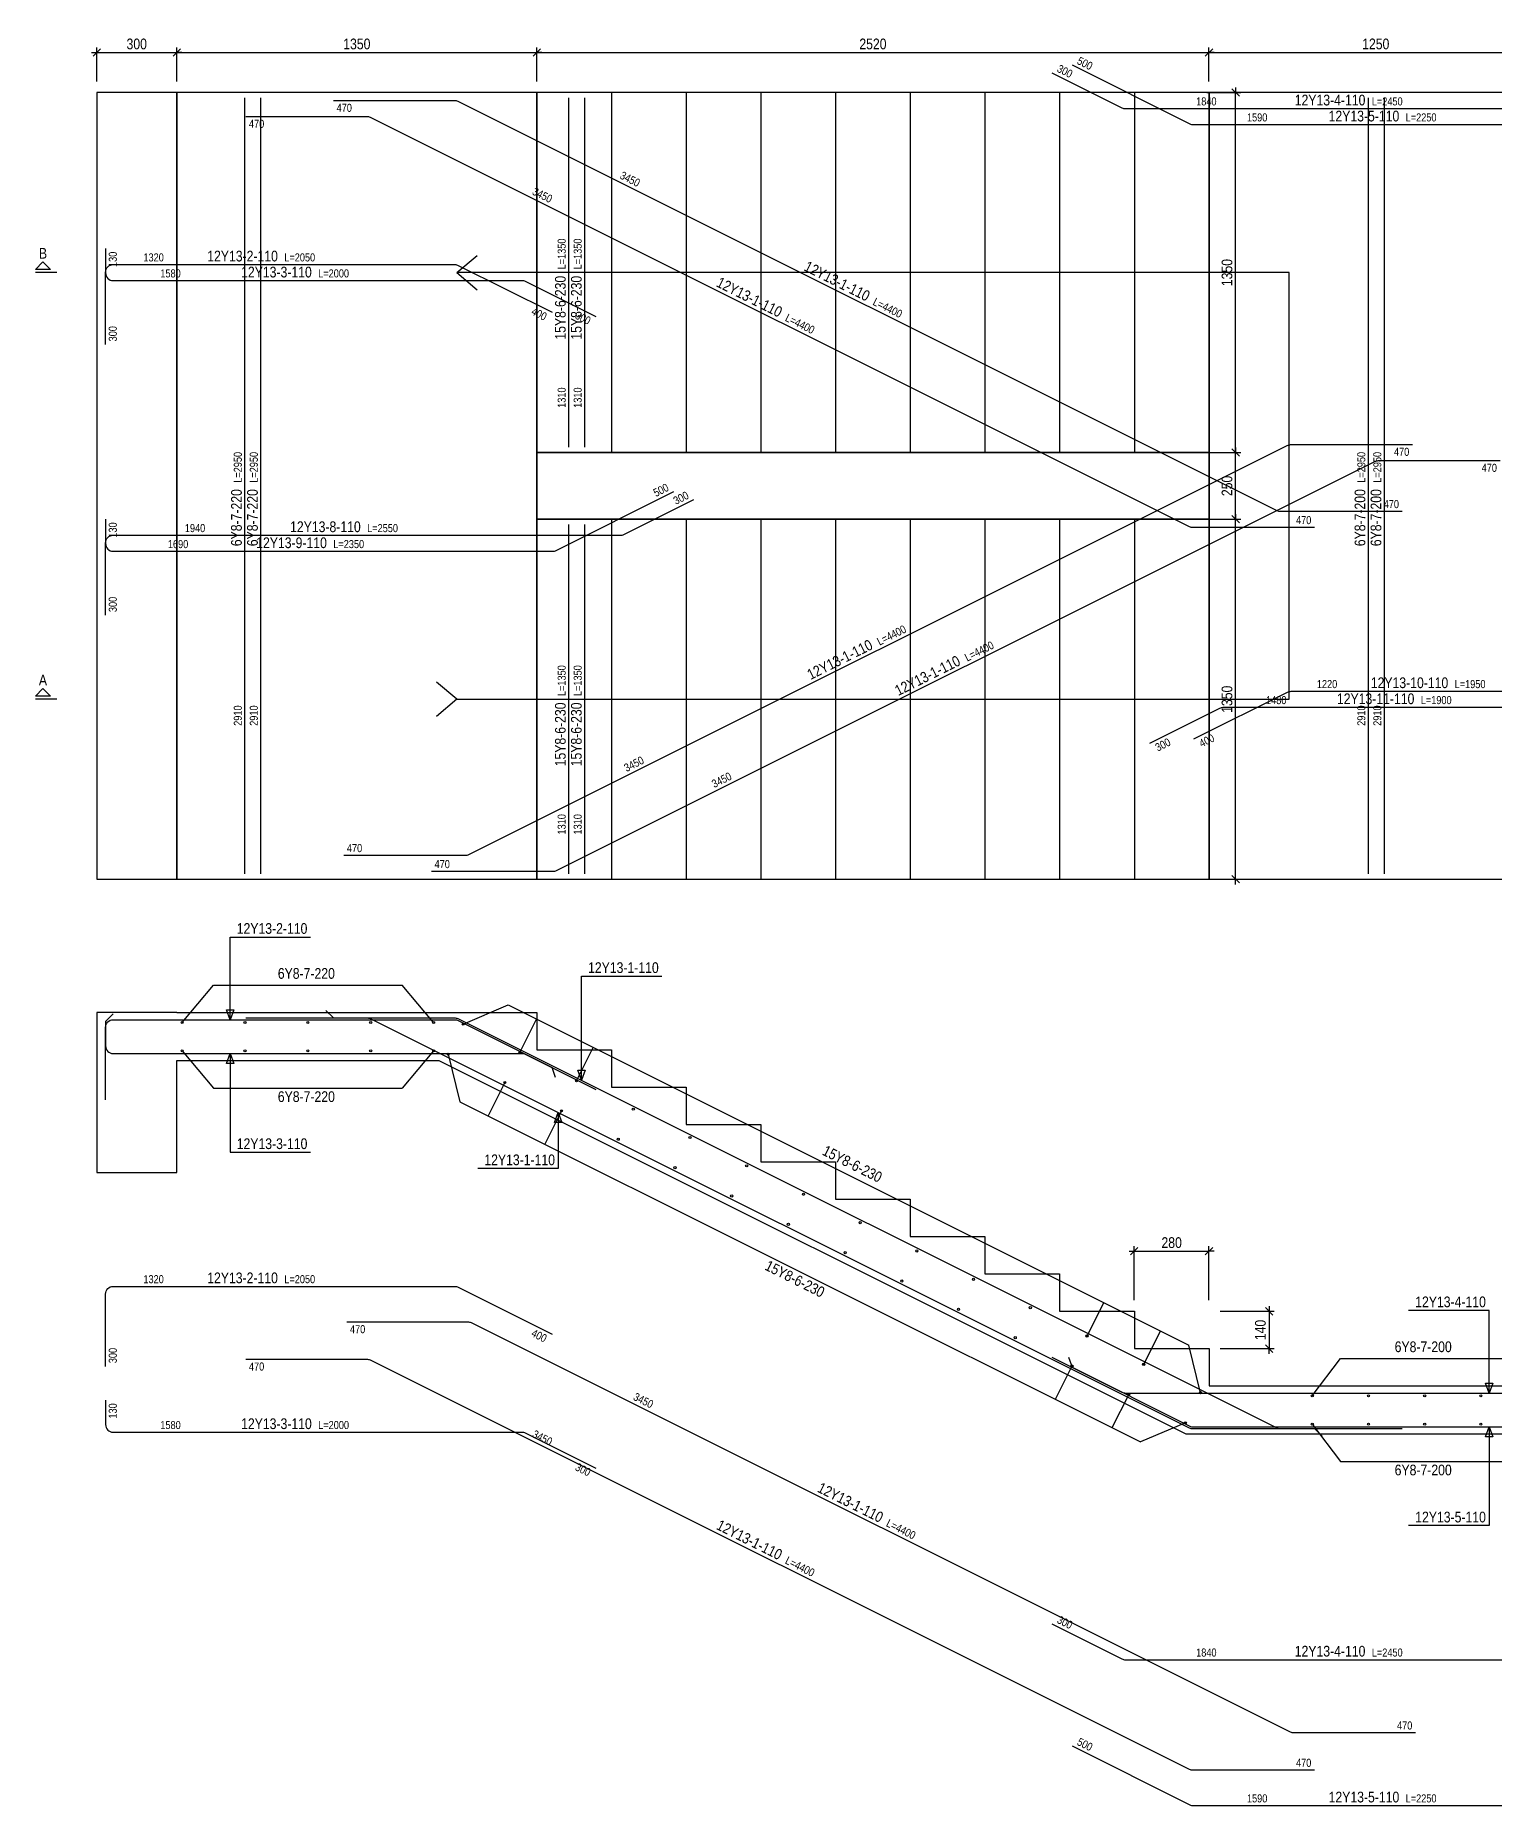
# Model space of a CAD drawing. Extents: x 0 to 206258, y -403073 to 0.
# Drawn here: x 185717 to 199394, y -107325 to -90730 of the extents above; entities that cross this region are included whole.
import ezdxf
from ezdxf.enums import TextEntityAlignment as Align

# ---------------------------------------------------------------- set-up
doc = ezdxf.new("R2010")
doc.units = 0
doc.header["$LTSCALE"] = 1000
doc.layers.add('Beam Line(D)', color=112, linetype='Continuous', true_color=0x00bd5e)
for name, color, linetype in [('Dimension Line', 5, 'Continuous'), ('Leader Line', 5, 'Continuous'), ('Rebar Kink', 4, 'Continuous'), ('Rebar Label', 6, 'Continuous'), ('Rebar Length Text', 8, 'Continuous'), ('Rebar Line', 7, 'Continuous'), ('Section Label', 1, 'Continuous'), ('Section Line', 1, 'Continuous'), ('Top Rebar Label', 6, 'Continuous'), ('Top Rebar Length Text', 8, 'Continuous'), ('Top Rebar Line', 7, 'Continuous')]:
    doc.layers.add(name, color=color, linetype=linetype)
doc.styles.add('Dimension Text', font='ARIALN.TTF', dxfattribs={"height": 100})
doc.styles.add('Rebar Label', font='ARIALN.TTF', dxfattribs={"height": 100})
doc.styles.add('Rebar Length Text', font='ARIALN.TTF', dxfattribs={"height": 75})
doc.styles.add('Section Label', font='ARIALN.TTF', dxfattribs={"height": 100})
doc.styles.add('Top Rebar Label', font='ARIALN.TTF', dxfattribs={"height": 100})
doc.styles.add('Top Rebar Length Text', font='ARIALN.TTF', dxfattribs={"height": 75})
doc.dimstyles.new('BEAM', dxfattribs={"dimtxt": 100, "dimasz": 30, "dimexe": 48.3, "dimexo": 103.5, "dimgap": 30, "dimtad": 1, "dimtoh": 1, "dimdec": 1, "dimlfac": 0.5, "dimdsep": 46, "dimtxsty": 'Dimension Text', "dimblk": 'PCDIM_TICK', "dimcen": 0.09, "dimclrd": 5, "dimclre": 5, "dimclrt": 5, "dimadec": 1, "dimazin": 0, "dimtp": 1, "dimtm": 1, "dimtfac": 1, "dimtdec": 4, "dimtofl": 0, "dimtmove": 0, "dimatfit": 3, "dimfxl": 1, "dimtolj": 1, "dimtzin": 0, "dimarcsym": 0})

# ---------------------------------------------------------------- blocks, each defined once
blk = doc.blocks.new('PCDIM_TICK')
at = {"layer": 'Dimension Line', "color": 0, "transparency": 33554687}
for p, q in [((1.15, 1.15), (-1.15, -1.15)), ((1.61, 0), (0, 0))]:
    blk.add_line(p, q, dxfattribs=at)
blk = doc.blocks.new('*U4522')
at = {"layer": 'Dimension Line', "color": 5, "true_color": 0x0000ff, "transparency": 16777216}
for p, q in [((186292, -91162), (186292, -90843)), ((186292, -90891), (187042, -90891)), ((187042, -91162), (187042, -90843))]:
    blk.add_line(p, q, dxfattribs=at)
at = {"layer": 'Dimension Line', "color": 5, "true_color": 0x0000ff, "transparency": 16777216, "xscale": 30, "yscale": 30, "rotation": 180.0000000000004}
blk.add_blockref('PCDIM_TICK', (186292, -90891), dxfattribs=at)
at = {"layer": 'Dimension Line', "color": 5, "true_color": 0x0000ff, "transparency": 16777216, "xscale": 30, "yscale": 30}
blk.add_blockref('PCDIM_TICK', (187042, -90891), dxfattribs=at)
at = {"layer": 'Dimension Line', "color": 5, "true_color": 0x0000ff, "transparency": 16777216, "insert": (186667, -90861), "char_height": 100, "width": 181.5, "attachment_point": 8, "style": 'Dimension Text'}
blk.add_mtext('300', dxfattribs=at)
blk = doc.blocks.new('*U4523')
at = {"layer": 'Dimension Line', "color": 5, "true_color": 0x0000ff, "transparency": 16777216}
for p, q in [((187042, -91162), (187042, -90843)), ((187042, -90891), (190417, -90891)), ((190417, -91162), (190417, -90843))]:
    blk.add_line(p, q, dxfattribs=at)
at = {"layer": 'Dimension Line', "color": 5, "true_color": 0x0000ff, "transparency": 16777216, "xscale": 30, "yscale": 30, "rotation": 180.0000000000004}
blk.add_blockref('PCDIM_TICK', (187042, -90891), dxfattribs=at)
at = {"layer": 'Dimension Line', "color": 5, "true_color": 0x0000ff, "transparency": 16777216, "xscale": 30, "yscale": 30}
blk.add_blockref('PCDIM_TICK', (190417, -90891), dxfattribs=at)
at = {"layer": 'Dimension Line', "color": 5, "true_color": 0x0000ff, "transparency": 16777216, "insert": (188730, -90861), "char_height": 100, "width": 238.4, "attachment_point": 8, "style": 'Dimension Text'}
blk.add_mtext('1350', dxfattribs=at)
blk = doc.blocks.new('*U4524')
at = {"layer": 'Dimension Line', "color": 5, "true_color": 0x0000ff, "transparency": 16777216}
for p, q in [((196717, -91162), (196717, -90843)), ((196717, -90891), (199842, -90891)), ((199842, -91162), (199842, -90843))]:
    blk.add_line(p, q, dxfattribs=at)
at = {"layer": 'Dimension Line', "color": 5, "true_color": 0x0000ff, "transparency": 16777216, "xscale": 30, "yscale": 30, "rotation": 180.0000000000004}
blk.add_blockref('PCDIM_TICK', (196717, -90891), dxfattribs=at)
at = {"layer": 'Dimension Line', "color": 5, "true_color": 0x0000ff, "transparency": 16777216, "xscale": 30, "yscale": 30}
blk.add_blockref('PCDIM_TICK', (199842, -90891), dxfattribs=at)
at = {"layer": 'Dimension Line', "color": 5, "true_color": 0x0000ff, "transparency": 16777216, "insert": (198280, -90861), "char_height": 100, "width": 238.4, "attachment_point": 8, "style": 'Dimension Text'}
blk.add_mtext('1250', dxfattribs=at)
blk = doc.blocks.new('*U4527')
at = {"layer": 'Dimension Line', "color": 5, "true_color": 0x0000ff, "transparency": 16777216}
for p, q in [((196696, -94641), (197016, -94641)), ((196967, -95266), (196967, -94641)), ((196696, -95266), (197016, -95266))]:
    blk.add_line(p, q, dxfattribs=at)
at = {"layer": 'Dimension Line', "color": 5, "true_color": 0x0000ff, "transparency": 16777216, "xscale": 30, "yscale": 30}
for p, rotation in [((196967, -94641), 89.99999999999447), ((196967, -95266), 269.9999999999834)]:
    blk.add_blockref('PCDIM_TICK', p, dxfattribs=dict(at, rotation=rotation))
at = {"layer": 'Dimension Line', "color": 5, "true_color": 0x0000ff, "transparency": 16777216, "insert": (196937, -94953), "char_height": 100, "width": 182.77, "attachment_point": 8, "rotation": 90, "style": 'Dimension Text'}
blk.add_mtext('250', dxfattribs=at)
blk = doc.blocks.new('*U4528')
at = {"layer": 'Dimension Line', "color": 5, "true_color": 0x0000ff, "transparency": 16777216}
for p, q in [((196696, -94641), (197016, -94641)), ((196967, -95266), (196967, -94641)), ((196696, -95266), (197016, -95266))]:
    blk.add_line(p, q, dxfattribs=at)
at = {"layer": 'Dimension Line', "color": 5, "true_color": 0x0000ff, "transparency": 16777216, "xscale": 30, "yscale": 30}
for p, rotation in [((196967, -94641), 89.99999999999447), ((196967, -95266), 269.9999999999834)]:
    blk.add_blockref('PCDIM_TICK', p, dxfattribs=dict(at, rotation=rotation))
at = {"layer": 'Dimension Line', "color": 5, "true_color": 0x0000ff, "transparency": 16777216, "insert": (196937, -94953), "char_height": 100, "width": 182.77, "attachment_point": 8, "rotation": 90, "style": 'Dimension Text'}
blk.add_mtext('250', dxfattribs=at)
blk = doc.blocks.new('*U4529')
at = {"layer": 'Dimension Line', "color": 5, "true_color": 0x0000ff, "transparency": 16777216}
for p, q in [((190417, -91162), (190417, -90843)), ((190417, -90891), (196717, -90891)), ((196717, -91162), (196717, -90843))]:
    blk.add_line(p, q, dxfattribs=at)
at = {"layer": 'Dimension Line', "color": 5, "true_color": 0x0000ff, "transparency": 16777216, "xscale": 30, "yscale": 30, "rotation": 180.0000000000004}
blk.add_blockref('PCDIM_TICK', (190417, -90891), dxfattribs=at)
at = {"layer": 'Dimension Line', "color": 5, "true_color": 0x0000ff, "transparency": 16777216, "xscale": 30, "yscale": 30}
blk.add_blockref('PCDIM_TICK', (196717, -90891), dxfattribs=at)
at = {"layer": 'Dimension Line', "color": 5, "true_color": 0x0000ff, "transparency": 16777216, "insert": (193567, -90861), "char_height": 100, "width": 247.25, "attachment_point": 8, "style": 'Dimension Text'}
blk.add_mtext('2520', dxfattribs=at)
blk = doc.blocks.new('*U4530')
at = {"layer": 'Dimension Line', "color": 5, "true_color": 0x0000ff, "transparency": 16777216}
for p, q in [((196696, -95266), (197016, -95266)), ((196967, -98641), (196967, -95266)), ((196696, -98641), (197016, -98641))]:
    blk.add_line(p, q, dxfattribs=at)
at = {"layer": 'Dimension Line', "color": 5, "true_color": 0x0000ff, "transparency": 16777216, "xscale": 30, "yscale": 30}
for p, rotation in [((196967, -95266), 89.99999999999447), ((196967, -98641), 269.9999999999834)]:
    blk.add_blockref('PCDIM_TICK', p, dxfattribs=dict(at, rotation=rotation))
at = {"layer": 'Dimension Line', "color": 5, "true_color": 0x0000ff, "transparency": 16777216, "insert": (196937, -96953), "char_height": 100, "width": 238.4, "attachment_point": 8, "rotation": 90, "style": 'Dimension Text'}
blk.add_mtext('1350', dxfattribs=at)
blk = doc.blocks.new('*U4531')
at = {"layer": 'Dimension Line', "color": 5, "true_color": 0x0000ff, "transparency": 16777216}
for p, q in [((196696, -95266), (197016, -95266)), ((196967, -98641), (196967, -95266)), ((196696, -98641), (197016, -98641))]:
    blk.add_line(p, q, dxfattribs=at)
at = {"layer": 'Dimension Line', "color": 5, "true_color": 0x0000ff, "transparency": 16777216, "xscale": 30, "yscale": 30}
for p, rotation in [((196967, -95266), 89.99999999999447), ((196967, -98641), 269.9999999999834)]:
    blk.add_blockref('PCDIM_TICK', p, dxfattribs=dict(at, rotation=rotation))
at = {"layer": 'Dimension Line', "color": 5, "true_color": 0x0000ff, "transparency": 16777216, "insert": (196937, -96953), "char_height": 100, "width": 238.4, "attachment_point": 8, "rotation": 90, "style": 'Dimension Text'}
blk.add_mtext('1350', dxfattribs=at)
blk = doc.blocks.new('*U4532')
at = {"layer": 'Dimension Line', "color": 5, "true_color": 0x0000ff, "transparency": 16777216}
for p, q in [((196696, -91266), (197016, -91266)), ((196967, -94641), (196967, -91266)), ((196696, -94641), (197016, -94641))]:
    blk.add_line(p, q, dxfattribs=at)
at = {"layer": 'Dimension Line', "color": 5, "true_color": 0x0000ff, "transparency": 16777216, "xscale": 30, "yscale": 30}
for p, rotation in [((196967, -91266), 89.99999999999447), ((196967, -94641), 269.9999999999834)]:
    blk.add_blockref('PCDIM_TICK', p, dxfattribs=dict(at, rotation=rotation))
at = {"layer": 'Dimension Line', "color": 5, "true_color": 0x0000ff, "transparency": 16777216, "insert": (196937, -92953), "char_height": 100, "width": 238.4, "attachment_point": 8, "rotation": 90, "style": 'Dimension Text'}
blk.add_mtext('1350', dxfattribs=at)
blk = doc.blocks.new('*U4533')
at = {"layer": 'Dimension Line', "color": 5, "true_color": 0x0000ff, "transparency": 16777216}
for p, q in [((196696, -91266), (197016, -91266)), ((196967, -94641), (196967, -91266)), ((196696, -94641), (197016, -94641))]:
    blk.add_line(p, q, dxfattribs=at)
at = {"layer": 'Dimension Line', "color": 5, "true_color": 0x0000ff, "transparency": 16777216, "xscale": 30, "yscale": 30}
for p, rotation in [((196967, -91266), 89.99999999999447), ((196967, -94641), 269.9999999999834)]:
    blk.add_blockref('PCDIM_TICK', p, dxfattribs=dict(at, rotation=rotation))
at = {"layer": 'Dimension Line', "color": 5, "true_color": 0x0000ff, "transparency": 16777216, "insert": (196937, -92953), "char_height": 100, "width": 238.4, "attachment_point": 8, "rotation": 90, "style": 'Dimension Text'}
blk.add_mtext('1350', dxfattribs=at)
blk = doc.blocks.new('*U4534')
at = {"layer": 'Dimension Line', "color": 5, "true_color": 0x0000ff, "transparency": 16777216}
for p, q in [((196821, -102691), (197328, -102691)), ((197280, -102691), (197280, -103041)), ((196821, -103041), (197328, -103041))]:
    blk.add_line(p, q, dxfattribs=at)
at = {"layer": 'Dimension Line', "color": 5, "true_color": 0x0000ff, "transparency": 16777216, "xscale": 30, "yscale": 30}
for p, rotation in [((197280, -102691), 89.99999999999447), ((197280, -103041), 269.9999999999834)]:
    blk.add_blockref('PCDIM_TICK', p, dxfattribs=dict(at, rotation=rotation))
at = {"layer": 'Dimension Line', "color": 5, "true_color": 0x0000ff, "transparency": 16777216, "insert": (197250, -102866), "char_height": 100, "width": 173.93, "attachment_point": 8, "rotation": 90, "style": 'Dimension Text'}
blk.add_mtext('140', dxfattribs=at)
blk = doc.blocks.new('*U4535')
at = {"layer": 'Dimension Line', "color": 5, "true_color": 0x0000ff, "transparency": 16777216}
for p, q in [((196017, -102587), (196017, -102080)), ((196017, -102128), (196717, -102128)), ((196717, -102587), (196717, -102080))]:
    blk.add_line(p, q, dxfattribs=at)
at = {"layer": 'Dimension Line', "color": 5, "true_color": 0x0000ff, "transparency": 16777216, "xscale": 30, "yscale": 30, "rotation": 180.0000000000004}
blk.add_blockref('PCDIM_TICK', (196017, -102128), dxfattribs=at)
at = {"layer": 'Dimension Line', "color": 5, "true_color": 0x0000ff, "transparency": 16777216, "xscale": 30, "yscale": 30}
blk.add_blockref('PCDIM_TICK', (196717, -102128), dxfattribs=at)
at = {"layer": 'Dimension Line', "color": 5, "true_color": 0x0000ff, "transparency": 16777216, "insert": (196367, -102098), "char_height": 100, "width": 182.77, "attachment_point": 8, "style": 'Dimension Text'}
blk.add_mtext('280', dxfattribs=at)

msp = doc.modelspace()

# ---------------------------------------------------------------- linework, layer by layer
at = {"layer": 'Beam Line(D)', "transparency": 33554687}
for points in [[(186292.29, -91265.833), (186292.29, -98640.833)], [(187042.29, -91265.833), (186292.29, -91265.833)], [(187042.29, -98640.833), (187042.29, -91265.833)], [(190417.29, -91265.833), (187042.29, -91265.833)], [(187042.29, -91265.833), (187042.29, -98640.833)], [(190417.29, -98640.833), (190417.29, -91265.833)], [(190417.29, -91265.833), (190417.29, -94640.833)], [(190417.29, -91265.833), (190417.29, -94640.833)], [(196717.29, -91265.833), (190417.29, -91265.833)], [(191117.29, -91265.833), (191117.29, -94640.833)], [(191817.29, -91265.833), (191817.29, -94640.833)], [(192517.29, -91265.833), (192517.29, -94640.833)], [(193217.29, -91265.833), (193217.29, -94640.833)], [(193917.29, -91265.833), (193917.29, -94640.833)], [(194617.29, -91265.833), (194617.29, -94640.833)], [(195317.29, -91265.833), (195317.29, -94640.833)], [(196017.29, -91265.833), (196017.29, -94640.833)], [(196717.29, -91265.833), (196717.29, -98640.833)], [(199842.29, -91265.833), (196717.29, -91265.833)], [(196717.29, -91265.833), (196717.29, -94640.833)], [(196717.29, -94640.833), (196717.29, -91265.833)], [(189667.29, -92953.333), (189858.802, -92792.636)], [(197467.29, -92953.333), (189667.29, -92953.333)], [(189667.29, -92953.333), (189858.802, -93114.03)], [(197467.29, -96953.333), (197467.29, -92953.333)], [(190417.29, -94640.833), (190417.29, -95265.833)], [(196717.29, -94640.833), (190417.29, -94640.833)], [(190417.29, -94640.833), (196717.29, -94640.833)], [(196717.29, -95265.833), (196717.29, -94640.833)], [(190417.29, -95265.833), (196717.29, -95265.833)], [(190417.29, -95265.833), (190417.29, -98640.833)], [(190417.29, -95265.833), (190417.29, -98640.833)], [(196717.29, -95265.833), (190417.29, -95265.833)], [(191117.29, -95265.833), (191117.29, -98640.833)], [(191817.29, -95265.833), (191817.29, -98640.833)], [(192517.29, -95265.833), (192517.29, -98640.833)], [(193217.29, -95265.833), (193217.29, -98640.833)], [(193917.29, -95265.833), (193917.29, -98640.833)], [(194617.29, -95265.833), (194617.29, -98640.833)], [(195317.29, -95265.833), (195317.29, -98640.833)], [(196017.29, -95265.833), (196017.29, -98640.833)], [(196717.29, -95265.833), (196717.29, -98640.833)], [(196717.29, -98640.833), (196717.29, -95265.833)], [(189667.29, -96953.333), (189475.779, -96792.636)], [(189667.29, -96953.333), (189475.779, -97114.03)], [(189667.29, -96953.333), (197467.29, -96953.333)], [(186292.29, -98640.833), (187042.29, -98640.833)], [(187042.29, -98640.833), (190417.29, -98640.833)], [(190417.29, -98640.833), (196717.29, -98640.833)], [(196717.29, -98640.833), (199842.29, -98640.833)], [(186292.29, -99890.833), (186292.29, -101390.833)], [(187042.29, -99890.833), (186292.29, -99890.833)], [(187042.29, -99890.833), (190417.29, -99890.833)], [(189717.29, -99890.833), (190417.29, -99890.833)], [(190417.29, -99890.833), (190417.29, -100240.833)], [(187042.29, -101390.833), (187042.29, -100340.833)], [(187042.29, -100340.833), (189499.256, -100340.833)], [(189499.256, -100340.833), (196499.256, -103840.833)], [(190417.29, -100240.833), (191117.29, -100240.833)], [(191117.29, -100240.833), (191117.29, -100590.833)], [(191117.29, -100590.833), (191817.29, -100590.833)], [(191817.29, -100590.833), (191817.29, -100940.833)], [(191817.29, -100940.833), (192517.29, -100940.833)], [(192517.29, -100940.833), (192517.29, -101290.833)], [(186292.29, -101390.833), (187042.29, -101390.833)], [(192517.29, -101290.833), (193217.29, -101290.833)], [(193217.29, -101290.833), (193217.29, -101640.833)], [(193217.29, -101640.833), (193917.29, -101640.833)], [(193917.29, -101640.833), (193917.29, -101990.833)], [(193917.29, -101990.833), (194617.29, -101990.833)], [(194617.29, -101990.833), (194617.29, -102340.833)], [(194617.29, -102340.833), (195317.29, -102340.833)], [(195317.29, -102340.833), (195317.29, -102690.833)], [(195317.29, -102690.833), (196017.29, -102690.833)], [(196017.29, -102690.833), (196017.29, -103040.833)], [(196017.29, -103040.833), (196717.29, -103040.833)], [(196717.29, -103040.833), (196717.29, -103390.833)], [(196717.29, -103390.833), (199842.29, -103390.833)], [(196499.256, -103840.833), (199842.29, -103840.833)]]:
    msp.add_lwpolyline(points, dxfattribs=at)
at = {"layer": 'Leader Line', "transparency": 33554687}
for points in [[(187542.29, -99957.083), (187542.29, -99182.083), (188296.761, -99182.083)], [(190835.324, -100523.92), (190835.324, -99548.92), (191589.795, -99548.92)], [(187092.29, -99983.333), (187386.911, -99633.333)], [(187386.911, -99633.333), (189154.636, -99633.333)], [(189449.256, -99983.333), (189154.636, -99633.333)], [(187508.088, -99863.114), (187576.492, -99863.114), (187542.29, -99957.083), (187508.088, -99863.114)], [(189726.217, -99998.715), (190148.533, -99818.56)], [(190148.533, -99818.56), (196527.509, -103008.048)], [(190257.799, -100264.505), (190414.323, -99951.456)], [(190789.38, -100530.296), (190945.905, -100217.246)], [(187092.29, -100248.333), (187386.911, -100598.333)], [(187576.492, -100368.552), (187508.088, -100368.552), (187542.29, -100274.583), (187576.492, -100368.552)], [(187542.29, -100274.583), (187542.29, -101199.583), (188296.761, -101199.583)], [(189449.256, -100248.333), (189154.636, -100598.333)], [(189585.345, -100280.459), (189694.611, -100726.404)], [(190116.926, -100546.25), (189960.402, -100859.299)], [(190801.122, -100429.951), (190869.526, -100429.951), (190835.324, -100523.92), (190801.122, -100429.951)], [(187386.911, -100598.333), (189154.636, -100598.333)], [(189694.611, -100726.404), (196073.587, -103915.892)], [(190617.29, -100825.78), (190617.29, -101350.78), (189862.82, -101350.78)], [(190648.508, -100812.041), (190491.983, -101125.09)], [(190651.492, -100919.75), (190583.088, -100919.75), (190617.29, -100825.78), (190651.492, -100919.75)], [(195573.612, -102922.412), (195730.137, -102609.362)], [(199342.29, -103457.083), (199342.29, -102682.083), (198587.82, -102682.083)], [(196105.193, -103188.203), (196261.718, -102875.153)], [(196636.775, -103453.993), (196527.509, -103008.048)], [(195432.74, -103204.157), (195276.215, -103517.206)], [(197685.324, -103483.333), (197948.695, -103133.333)], [(197948.695, -103133.333), (199528.92, -103133.333)], [(199308.088, -103363.114), (199376.492, -103363.114), (199342.29, -103457.083), (199308.088, -103363.114)], [(195964.321, -103469.947), (195807.796, -103782.997)], [(196495.902, -103735.738), (196073.587, -103915.892)], [(197685.324, -103748.333), (197948.695, -104098.333)], [(199342.29, -103774.583), (199342.29, -104699.583), (198587.82, -104699.583)], [(199376.492, -103868.552), (199308.088, -103868.552), (199342.29, -103774.583), (199376.492, -103868.552)], [(197948.695, -104098.333), (199528.92, -104098.333)]]:
    msp.add_lwpolyline(points, dxfattribs=at)
at = {"layer": 'Rebar Kink', "transparency": 33554687}
for p, q in [((188439.745, -99870.122), (188510.455, -99940.833)), ((186445.501, -99902.622), (186374.79, -99973.333)), ((190591.365, -100499.165), (190559.742, -100404.297)), ((195401.575, -103120.698), (195433.198, -103215.566)), ((197776.802, -103861.544), (197706.092, -103790.833))]:
    msp.add_line(p, q, dxfattribs=at)
at = {"layer": 'Rebar Line', "transparency": 33554687}
for points in [[(195433.198, -91006.816), (196536.141, -91558.288, 0.116433821), (196568.104, -91565.833), (200438.319, -91565.833, 0.414213562), (200509.791, -91494.362), (200509.791, -91264.583)], [(188510.455, -91340.833), (189652.279, -91340.833, -0.116433821), (189684.242, -91348.378), (197354.06, -95183.288, 0.116433821), (197386.023, -95190.833), (198527.847, -95190.833)], [(186374.79, -92727.083), (186374.79, -92956.862, 0.414213562), (186446.262, -93028.333), (190283.443, -93028.333, -0.116433821), (190315.406, -93035.878), (190971.135, -93363.743)], [(188606.734, -98415.833), (189748.558, -98415.833, 0.116433821), (189780.521, -98408.288), (197450.339, -94573.378, -0.116433821), (197482.302, -94565.833), (198624.126, -94565.833)], [(186374.79, -95264.583), (186374.79, -95494.362, 0.414213562), (186446.262, -95565.833), (190566.477, -95565.833, 0.116433821), (190598.44, -95558.288), (191701.383, -95006.816)], [(196163.446, -97363.743), (196819.175, -97035.878, -0.116433821), (196851.138, -97028.333), (200438.319, -97028.333, 0.414213562), (200509.791, -96956.862), (200509.791, -96727.083)], [(186374.79, -99973.333), (186374.79, -100203.112, 0.414213562), (186446.262, -100274.583), (190283.443, -100274.583, -0.116433821), (190315.406, -100282.128), (190971.135, -100609.993)], [(188510.455, -99940.833), (189652.279, -99940.833, -0.116433821), (189684.242, -99948.378), (197354.06, -103783.288, 0.116433821), (197386.023, -103790.833), (198527.847, -103790.833)], [(188635.455, -102790.833), (189777.279, -102790.833, -0.116433821), (189809.242, -102798.378), (197479.06, -106633.288, 0.116433821), (197511.023, -106640.833), (198652.847, -106640.833)], [(195433.198, -103215.566), (196536.141, -103767.038, 0.116433821), (196568.104, -103774.583), (200438.319, -103774.583, 0.414213562), (200509.791, -103703.112), (200509.791, -103473.333)], [(186374.79, -103523.333), (186374.79, -103753.112, 0.414213562), (186446.262, -103824.583), (190283.443, -103824.583, -0.116433821), (190315.406, -103832.128), (190971.135, -104159.993)], [(195433.198, -106765.566), (196536.141, -107317.038, 0.116433821), (196568.104, -107324.583), (200438.319, -107324.583, 0.414213562), (200509.791, -107253.112), (200509.791, -107023.333)]]:
    msp.add_lwpolyline(points, format="xyb", dxfattribs=at)
for points in [[(187831.532, -98590.833), (187831.532, -91315.833)], [(187831.532, -98590.833), (187831.532, -91315.833)], [(190867.29, -94590.833), (190867.29, -91315.833)], [(198362.066, -98590.833), (198362.066, -91315.833)], [(198362.066, -98590.833), (198362.066, -91315.833)], [(190867.29, -98590.833), (190867.29, -95315.833)]]:
    msp.add_lwpolyline(points, dxfattribs=at)
for centre in [(187092.29, -99983.333), (187681.532, -99983.333), (188270.773, -99983.333), (188860.015, -99983.333), (189449.256, -99983.333), (189726.217, -99998.715), (187092.29, -100248.333), (187681.532, -100248.333), (188270.773, -100248.333), (188860.015, -100248.333), (189449.256, -100248.333), (189585.345, -100280.459), (190257.799, -100264.505), (190116.926, -100546.25), (190789.38, -100530.296), (190648.508, -100812.041), (191320.961, -100796.087), (191852.543, -101061.877), (191180.089, -101077.831), (191711.67, -101343.622), (192384.124, -101327.668), (192243.252, -101609.413), (192915.705, -101593.459), (192774.833, -101875.203), (193447.287, -101859.249), (193306.414, -102140.994), (193978.868, -102125.04), (194510.449, -102390.831), (193837.996, -102406.785), (194369.577, -102672.575), (195042.031, -102656.621), (194901.158, -102938.366), (195573.612, -102922.412), (195432.74, -103204.157), (196105.193, -103188.203), (195964.321, -103469.947), (196636.775, -103453.993), (197685.324, -103483.333), (198212.066, -103483.333), (198738.807, -103483.333), (199265.549, -103483.333), (196495.902, -103735.738), (197685.324, -103748.333), (198212.066, -103748.333), (198738.807, -103748.333), (199265.549, -103748.333)]:
    msp.add_circle(centre, 10, dxfattribs=at)
at = {"layer": 'Section Line', "transparency": 33554687}
for points in [[(185717.29, -92923.333), (185717.29, -92923.333), (185788.001, -92852.622), (185858.712, -92923.333), (185717.29, -92923.333)], [(185917.29, -92953.333), (185717.29, -92953.333)], [(185717.29, -96923.333), (185717.29, -96923.333), (185788.001, -96852.622), (185858.712, -96923.333), (185717.29, -96923.333)], [(185917.29, -96953.333), (185717.29, -96953.333)]]:
    msp.add_lwpolyline(points, dxfattribs=at)
at = {"layer": 'Top Rebar Line', "transparency": 33554687}
for points in [[(195245.412, -91080.423), (195901.141, -91408.288, 0.116433821), (195933.104, -91415.833), (200438.319, -91415.833, -0.414213562), (200509.791, -91487.304), (200509.791, -92165.833)], [(187688.7, -91490.833), (188830.524, -91490.833, -0.116433821), (188862.487, -91498.378), (196532.305, -95333.288, 0.116433821), (196564.268, -95340.833), (197706.092, -95340.833)], [(186374.79, -93628.333), (186374.79, -92949.804, -0.414213562), (186446.262, -92878.333), (189648.443, -92878.333, -0.116433821), (189680.406, -92885.878), (190559.742, -93325.547)], [(189428.489, -98565.833), (190570.313, -98565.833, 0.116433821), (190602.276, -98558.288), (198272.094, -94723.378, -0.116433821), (198304.057, -94715.833), (199445.881, -94715.833)], [(186374.79, -96165.833), (186374.79, -95487.304, -0.414213562), (186446.262, -95415.833), (191201.477, -95415.833, 0.116433821), (191233.44, -95408.288), (191889.169, -95080.423)], [(196574.839, -97325.547), (197454.175, -96885.878, -0.116433821), (197486.138, -96878.333), (200438.319, -96878.333, -0.414213562), (200509.791, -96949.804), (200509.791, -97628.333)], [(186374.79, -100707.083), (186374.79, -100028.554, -0.414213562), (186446.262, -99957.083), (189648.443, -99957.083, -0.116433821), (189680.406, -99964.628), (190559.742, -100404.297)], [(187688.7, -99940.833), (188830.524, -99940.833, -0.116433821), (188862.487, -99948.378), (196532.305, -103783.288, 0.116433821), (196564.268, -103790.833), (197706.092, -103790.833)], [(186374.79, -103207.083), (186374.79, -102528.554, -0.414213562), (186446.262, -102457.083), (189648.443, -102457.083, -0.116433821), (189680.406, -102464.628), (190559.742, -102904.297)], [(187688.7, -103140.833), (188830.524, -103140.833, -0.116433821), (188862.487, -103148.378), (196532.305, -106983.288, 0.116433821), (196564.268, -106990.833), (197706.092, -106990.833)], [(195245.412, -103121.673), (195901.141, -103449.538, 0.116433821), (195933.104, -103457.083), (200438.319, -103457.083, -0.414213562), (200509.791, -103528.554), (200509.791, -104207.083)], [(195245.412, -105621.673), (195901.141, -105949.538, 0.116433821), (195933.104, -105957.083), (200438.319, -105957.083, -0.414213562), (200509.791, -106028.554), (200509.791, -106707.083)]]:
    msp.add_lwpolyline(points, format="xyb", dxfattribs=at)
for points in [[(187681.532, -98590.833), (187681.532, -91315.833)], [(187681.532, -98590.833), (187681.532, -91315.833)], [(190717.29, -94590.833), (190717.29, -91315.833)], [(198212.066, -98590.833), (198212.066, -91315.833)], [(198212.066, -98590.833), (198212.066, -91315.833)], [(190717.29, -98590.833), (190717.29, -95315.833)]]:
    msp.add_lwpolyline(points, dxfattribs=at)

# ---------------------------------------------------------------- texts
at = {"layer": 'Rebar Label', "transparency": 33554687, "style": 'Rebar Label'}
for s, p in [(' 12Y13-5-110', (198500.511, -91535.833)), (' 12Y13-3-110', (188307.553, -92998.333)), (' 12Y13-9-110', (188449.07, -95535.833)), (' 12Y13-11-110', (198642.028, -96998.333)), (' 12Y13-3-110', (188307.553, -103794.583)), (' 12Y13-5-110', (199312.29, -104669.583)), (' 12Y13-5-110', (198500.511, -107294.583))]:
    msp.add_text(s, height=100, dxfattribs=at).set_placement(p, align=Align.RIGHT)
for s, rotation, p in [(' 12Y13-1-110', 333.4349488, (193505.735, -93225.584)), (' 15Y8-6-230', 90, (190837.29, -92983.333)), (' 6Y8-7-220', 90, (187801.532, -94983.333)), (' 6Y8-7-220', 90, (187801.532, -94983.333)), (' 6Y8-7-200', 90, (198332.066, -94983.333)), (' 6Y8-7-200', 90, (198332.066, -94983.333)), (' 12Y13-1-110', 26.5650512, (193575.181, -96477.417)), (' 15Y8-6-230', 90, (190837.29, -96983.333)), (' 12Y13-1-110', 333.4349488, (193630.735, -104675.584))]:
    msp.add_text(s, height=100, rotation=rotation, dxfattribs=at).set_placement(p, align=Align.RIGHT)
for s, p in [(' 12Y13-1-110', (190865.324, -99518.92)), (' 12Y13-3-110', (187572.29, -101169.583))]:
    msp.add_text(s, height=100, dxfattribs=at).set_placement(p)
for s, p in [(' 6Y8-7-220', (188240.773, -100628.333)), (' 6Y8-7-200', (198708.807, -104128.333))]:
    msp.add_text(s, height=100, dxfattribs=at).set_placement(p, align=Align.TOP_CENTER)
msp.add_text(' 15Y8-6-230', height=100, rotation=333.4349488, dxfattribs=at).set_placement((192843.85, -102334.564), align=Align.TOP_CENTER)
at = {"layer": 'Rebar Length Text', "transparency": 33554687, "style": 'Rebar Length Text'}
for s, rotation, p in [('500', -26.5650512, (195473.447, -90993.4)), ('3450', 333.4349488, (191189.001, -92067.217)), ('L=1350', 90, (190837.29, -92923.333)), ('L=4400', 333.4349488, (193559.4, -93252.417)), ('1310', 90, (190837.29, -94220.963)), ('L=2950', 90, (187801.532, -94923.333)), ('L=2950', 90, (187801.532, -94923.333)), ('L=2950', 90, (198332.066, -94923.333)), ('L=2950', 90, (198332.066, -94923.333)), ('L=4400', 26.5650512, (193628.846, -96450.584)), ('L=1350', 90, (190837.29, -96923.333)), ('2910', 90, (187801.532, -97201.871)), ('2910', 90, (187801.532, -97201.871)), ('2910', 90, (198332.066, -97201.871)), ('2910', 90, (198332.066, -97201.871)), ('3450', 26.5650512, (191258.447, -97635.783)), ('1310', 90, (190837.29, -98220.963)), ('3450', 333.4349488, (191314.001, -103517.217)), ('L=4400', 333.4349488, (193684.4, -104702.417)), ('500', -26.5650512, (195473.447, -106752.15))]:
    msp.add_text(s, height=75, rotation=rotation, dxfattribs=at).set_placement(p)
for p in [(188540.455, -91370.833), (188665.455, -102820.833)]:
    msp.add_text('470', height=75, dxfattribs=at).set_placement(p, align=Align.TOP_LEFT)
for s, p in [('1590', (197072.9, -91535.833)), ('L=2250', (198560.511, -91535.833)), ('1580', (186888.2, -92998.333)), ('L=2000', (188367.553, -92998.333)), ('1690', (186958.959, -95535.833)), ('L=2350', (188509.07, -95535.833)), ('1480', (197251.765, -96998.333)), ('L=1900', (198702.028, -96998.333)), ('470', (188636.734, -98385.833)), ('1580', (186888.2, -103794.583)), ('L=2000', (188367.553, -103794.583)), ('1590', (197072.9, -107294.583)), ('L=2250', (198560.511, -107294.583))]:
    msp.add_text(s, height=75, dxfattribs=at).set_placement(p)
for s, rotation, p in [('130', 90, (186404.79, -92757.083)), ('300', 333.4349488, (190930.886, -93377.16)), ('130', 90, (186404.79, -95294.583)), ('130', 90, (186404.79, -103553.333)), ('300', 333.4349488, (190930.886, -104173.41))]:
    msp.add_text(s, height=75, rotation=rotation, dxfattribs=at).set_placement(p, align=Align.TOP_RIGHT)
msp.add_text('470', height=75, dxfattribs=at).set_placement((198594.126, -94595.833), align=Align.TOP_RIGHT)
msp.add_text('500', height=75, rotation=26.5650512, dxfattribs=at).set_placement((191661.134, -94993.4), align=Align.RIGHT)
for p in [(198497.847, -95160.833), (198622.847, -106610.833)]:
    msp.add_text('470', height=75, dxfattribs=at).set_placement(p, align=Align.RIGHT)
msp.add_text('300', height=75, rotation=26.5650512, dxfattribs=at).set_placement((196203.695, -97377.16), align=Align.TOP_LEFT)
at = {"layer": 'Section Label', "transparency": 33554687, "style": 'Section Label'}
for s, p in [('B', (185788.001, -92772.622)), ('A', (185788.001, -96772.622))]:
    msp.add_text(s, height=100, dxfattribs=at).set_placement(p, align=Align.MIDDLE_CENTER)
at = {"layer": 'Top Rebar Label', "transparency": 33554687, "style": 'Top Rebar Label'}
for s, p in [(' 12Y13-4-110', (198183.011, -91385.833)), (' 12Y13-2-110', (187990.053, -92848.333)), (' 12Y13-8-110', (188766.57, -95385.833)), (' 12Y13-10-110', (198959.528, -96848.333)), (' 12Y13-1-110', (190587.29, -101320.78)), (' 12Y13-2-110', (187990.053, -102427.083)), (' 12Y13-4-110', (199312.29, -102652.083)), (' 12Y13-4-110', (198183.011, -105927.083))]:
    msp.add_text(s, height=100, dxfattribs=at).set_placement(p, align=Align.RIGHT)
for s, rotation, p in [(' 15Y8-6-230', 90, (190687.29, -92983.333)), (' 12Y13-1-110', 333.4349488, (192683.98, -93375.584)), (' 6Y8-7-220', 90, (187651.532, -94983.333)), (' 6Y8-7-220', 90, (187651.532, -94983.333)), (' 6Y8-7-200', 90, (198182.066, -94983.333)), (' 6Y8-7-200', 90, (198182.066, -94983.333)), (' 12Y13-1-110', 26.5650512, (194396.936, -96627.417)), (' 15Y8-6-230', 90, (190687.29, -96983.333)), (' 12Y13-1-110', 333.4349488, (192683.98, -105025.584))]:
    msp.add_text(s, height=100, rotation=rotation, dxfattribs=at).set_placement(p, align=Align.RIGHT)
msp.add_text(' 12Y13-2-110', height=100, dxfattribs=at).set_placement((187572.29, -99152.083))
for s, p in [(' 6Y8-7-220', (188240.773, -99573.333)), (' 6Y8-7-200', (198708.807, -103073.333))]:
    msp.add_text(s, height=100, dxfattribs=at).set_placement(p, align=Align.CENTER)
msp.add_text(' 15Y8-6-230', height=100, rotation=333.4349488, dxfattribs=at).set_placement((193338.021, -101346.222), align=Align.CENTER)
at = {"layer": 'Top Rebar Length Text', "transparency": 33554687, "style": 'Top Rebar Length Text'}
for s, rotation, p in [('300', -26.5650512, (195285.661, -91067.006)), ('3450', 333.4349488, (190367.246, -92217.217)), ('L=1350', 90, (190687.29, -92923.333)), ('L=4400', 333.4349488, (192737.645, -93402.417)), ('1310', 90, (190687.29, -94220.963)), ('L=2950', 90, (187651.532, -94923.333)), ('L=2950', 90, (187651.532, -94923.333)), ('L=2950', 90, (198182.066, -94923.333)), ('L=2950', 90, (198182.066, -94923.333)), ('L=4400', 26.5650512, (194450.601, -96600.584)), ('L=1350', 90, (190687.29, -96923.333)), ('2910', 90, (187651.532, -97201.871)), ('2910', 90, (187651.532, -97201.871)), ('2910', 90, (198182.066, -97201.871)), ('2910', 90, (198182.066, -97201.871)), ('3450', 26.5650512, (192080.202, -97785.783)), ('1310', 90, (190687.29, -98220.963)), ('3450', 333.4349488, (190367.246, -103867.217)), ('L=4400', 333.4349488, (192737.645, -105052.417)), ('300', -26.5650512, (195285.661, -105608.256))]:
    msp.add_text(s, height=75, rotation=rotation, dxfattribs=at).set_placement(p)
for s, p in [('1840', (196596.65, -91385.833)), ('L=2450', (198243.011, -91385.833)), ('1320', (186729.45, -92848.333)), ('L=2050', (188050.053, -92848.333)), ('1940', (187117.709, -95385.833)), ('L=2550', (188826.57, -95385.833)), ('1220', (197728.015, -96848.333)), ('L=1950', (199019.528, -96848.333)), ('470', (189458.489, -98535.833)), ('1320', (186729.45, -102427.083)), ('L=2050', (188050.053, -102427.083)), ('1840', (196596.65, -105927.083)), ('L=2450', (198243.011, -105927.083))]:
    msp.add_text(s, height=75, dxfattribs=at).set_placement(p)
for p in [(187718.7, -91520.833), (187718.7, -103170.833)]:
    msp.add_text('470', height=75, dxfattribs=at).set_placement(p, align=Align.TOP_LEFT)
for p in [(190519.493, -93338.963), (190519.493, -102917.713)]:
    msp.add_text('400', height=75, rotation=333.4349488, dxfattribs=at).set_placement(p, align=Align.TOP_RIGHT)
for s, rotation, p in [('300', 90, (186404.79, -93598.333)), ('300', 90, (186404.79, -96135.833)), ('400', 26.5650512, (196615.088, -97338.963)), ('300', 90, (186404.79, -103177.083))]:
    msp.add_text(s, height=75, rotation=rotation, dxfattribs=at).set_placement(p, align=Align.TOP_LEFT)
msp.add_text('470', height=75, dxfattribs=at).set_placement((199415.881, -94745.833), align=Align.TOP_RIGHT)
msp.add_text('300', height=75, rotation=26.5650512, dxfattribs=at).set_placement((191848.92, -95067.006), align=Align.RIGHT)
for p in [(197676.092, -95310.833), (197676.092, -106960.833)]:
    msp.add_text('470', height=75, dxfattribs=at).set_placement(p, align=Align.RIGHT)

# ---------------------------------------------------------------- dimensions: what is measured, and where the dimension line sits
at = {"layer": 'Dimension Line', "transparency": 33554687}
for base, p1, p2, text, picture, middle in [((186667.29, -90890.833), (186292.29, -91265.833), (187042.29, -91265.833), '300', '*U4522', (186667.29, -90890.833)), ((188729.79, -90890.833), (187042.29, -91265.833), (190417.29, -91265.833), '1350', '*U4523', (188729.79, -90890.833)), ((193567.29, -90890.833), (190417.29, -91265.833), (196717.29, -91265.833), '2520', '*U4529', (193567.29, -90890.833)), ((198279.79, -90890.833), (196717.29, -91265.833), (199842.29, -91265.833), '1250', '*U4524', (198279.79, -90890.833)), ((196367.29, -102128.333), (196017.29, -102690.833), (196717.29, -102690.833), '280', '*U4535', (196367.29, -102128.333))]:
    dim = msp.add_linear_dim(base=base, p1=p1, p2=p2, text=text, dimstyle='BEAM', override={"dimscale": 1, "dimtxt": 100, "dimasz": 30, "dimexe": 48.3, "dimexo": 103.5, "dimgap": 30, "dimtad": 1, "dimtih": 0, "dimdec": 1, "dimlfac": 0.5, "dimzin": 8, "dimlunit": 2, "dimpost": '', "dimtxsty": 'Dimension Text', "dimblk": 'PCDIM_TICK', "dimse1": 0, "dimse2": 0, "dimsd2": 0, "dimclrd": 5, "dimclre": 5, "dimclrt": 5, "dimaunit": 0, "dimadec": 1, "dimazin": 0, "dimtol": 0, "dimtp": 1, "dimtm": 1, "dimtmove": 0}, dxfattribs=at)
    dim.commit()
    dim.dimension.update_dxf_attribs({"geometry": picture, "text_midpoint": middle})
for base, p1, p2, angle, text, picture, middle in [((196967.29, -92953.333), (196592.29, -94640.833), (196592.29, -91265.833), 90, '1350', '*U4532', (196967.29, -92953.333)), ((196967.29, -92953.333), (196592.29, -94640.833), (196592.29, -91265.833), 90, '1350', '*U4533', (196967.29, -92953.333)), ((196967.29, -94953.333), (196592.29, -95265.833), (196592.29, -94640.833), 90, '250', '*U4527', (196967.29, -94953.333)), ((196967.29, -94953.333), (196592.29, -95265.833), (196592.29, -94640.833), 90, '250', '*U4528', (196967.29, -94953.333)), ((196967.29, -96953.333), (196592.29, -98640.833), (196592.29, -95265.833), 90, '1350', '*U4530', (196967.29, -96953.333)), ((196967.29, -96953.333), (196592.29, -98640.833), (196592.29, -95265.833), 90, '1350', '*U4531', (196967.29, -96953.333)), ((197279.79, -102865.833), (196717.29, -102690.833), (196717.29, -103040.833), 270, '140', '*U4534', (197279.79, -102865.833))]:
    dim = msp.add_linear_dim(base=base, p1=p1, p2=p2, angle=angle, text=text, dimstyle='BEAM', override={"dimscale": 1, "dimtxt": 100, "dimasz": 30, "dimexe": 48.3, "dimexo": 103.5, "dimgap": 30, "dimtad": 1, "dimtih": 0, "dimdec": 1, "dimlfac": 0.5, "dimzin": 8, "dimlunit": 2, "dimpost": '', "dimtxsty": 'Dimension Text', "dimblk": 'PCDIM_TICK', "dimse1": 0, "dimse2": 0, "dimsd2": 0, "dimclrd": 5, "dimclre": 5, "dimclrt": 5, "dimaunit": 0, "dimadec": 1, "dimazin": 0, "dimtol": 0, "dimtp": 1, "dimtm": 1, "dimtmove": 0}, dxfattribs=at)
    dim.commit()
    dim.dimension.update_dxf_attribs({"geometry": picture, "text_midpoint": middle})

doc.saveas('drawing.dxf')
